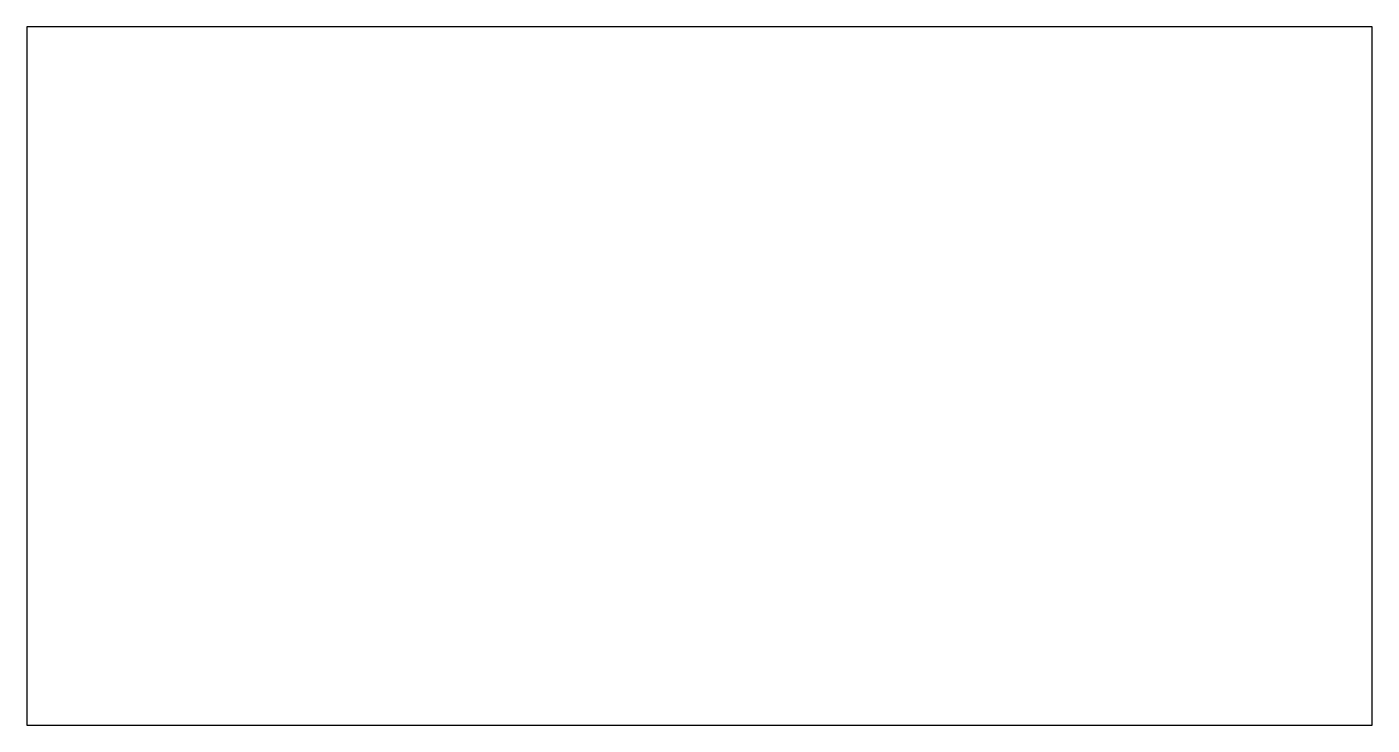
# Model space of a CAD drawing. Extents: x -2 to 102, y -2 to 52.
import ezdxf

# ---------------------------------------------------------------- set-up
doc = ezdxf.new("R2010")
doc.units = 0

msp = doc.modelspace()

# ---------------------------------------------------------------- linework, layer by layer
msp.add_lwpolyline([(-2, -2), (102, -2), (102, 52), (-2, 52)], close=True)

doc.saveas('drawing.dxf')
